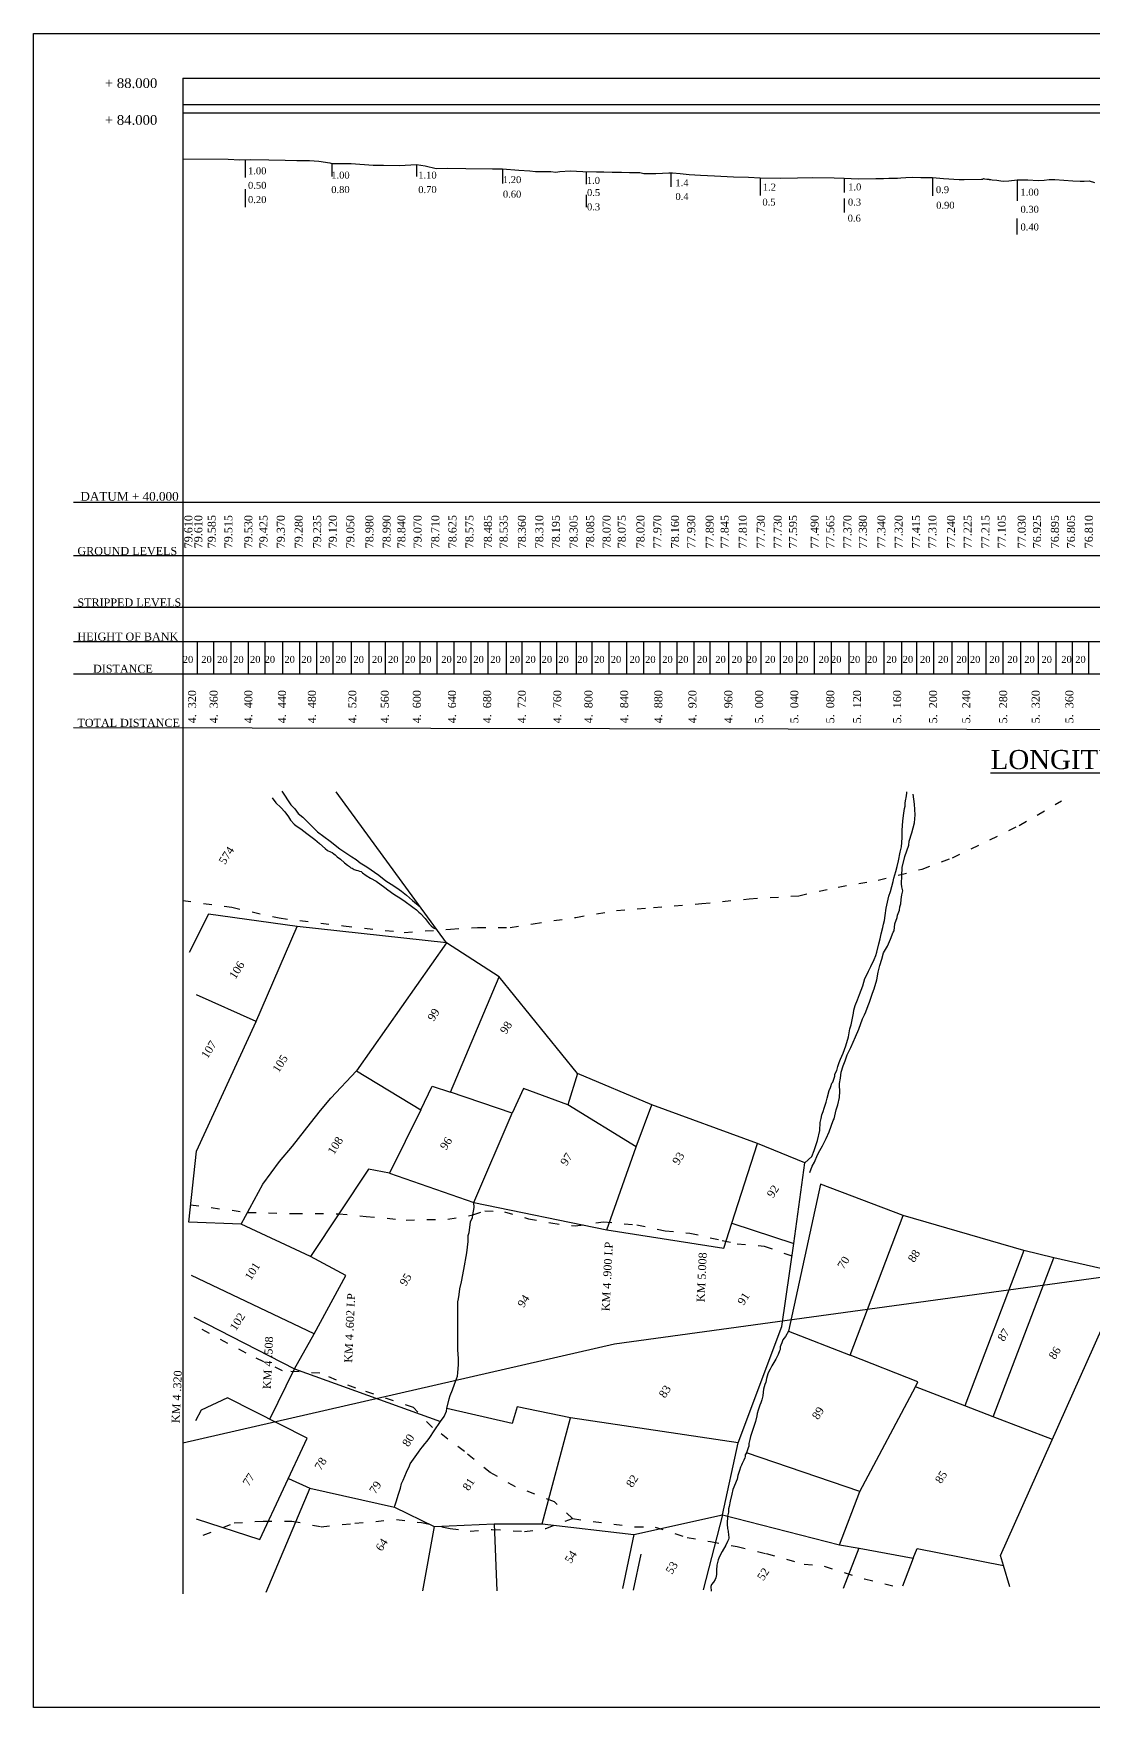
# Model space of a CAD drawing. Header units: millimetres. Extents: x 9 to 736, y 15 to 497.
# Drawn here: x 8.6 to 313.1, y 15.4 to 496.6 of the extents above; entities that cross this region are included whole.
import ezdxf

# ---------------------------------------------------------------- set-up
doc = ezdxf.new("R2010")
doc.units = ezdxf.units.MM
doc.header["$MEASUREMENT"] = 0
doc.linetypes.add('ACAD_ISO03W100', pattern=[30, 12, -18])
doc.layers.add('DO LINE', color=3, linetype='Continuous', plot=False)
doc.layers.add('DWG.LINE', color=10, linetype='Continuous')
doc.layers.add('TEXT', color=7, linetype='Continuous')
doc.layers.add('TITLE', color=7, linetype='Continuous', lineweight=30)
doc.styles.get("Standard").update_dxf_attribs({"font": 'times.ttf', "height": 5.5})

msp = doc.modelspace()

# ---------------------------------------------------------------- linework, layer by layer
at = {"layer": 'DO LINE', "linetype": 'ACAD_ISO03W100', "ltscale": 0.2}
for points in [[(51.42, 247.41), (65.5, 245.49), (79.15, 242.39), (97.65, 240.14), (115.07, 238.23), (128.37, 239.19), (136.06, 239.62), (145.47, 239.66), (152.1, 240.76), (164.38, 242.57), (176.03, 244.57), (186.64, 245.38), (200.56, 246.51), (214.18, 247.92), (228.38, 248.77), (239.7, 251.29), (251.18, 253.26), (263.82, 256.44), (272.53, 259.67), (291.71, 268.97), (303.9, 276.09)], [(53.69, 159.92), (70.09, 157.77), (83.48, 157.42), (96.3, 157.39), (104.14, 156.62), (115.6, 155.56), (127.63, 155.83), (134.78, 157.03), (138.21, 158.23), (143.88, 157.95), (150.71, 155.95), (157.15, 154.72), (164.16, 153.86), (172.28, 155.04), (181.89, 154.18), (189.99, 152.48), (197.11, 151.79), (206.44, 149.71), (210.73, 148.7), (218.5, 148.09), (226.46, 145.23)], [(163.41, 69.75), (158.2, 74.56), (147.04, 78.88), (139.77, 82.96), (132.33, 88.99), (123.15, 95.97), (117.68, 101.67), (101.11, 107.21), (90.86, 111.54), (80.11, 112.22), (69.68, 117.28), (53.97, 125.68)], [(57.34, 65), (66.19, 68.51), (74.64, 69.02), (82.8, 69.05), (91.22, 67.41), (100.88, 68.39), (112.85, 69.53), (120.01, 68.6), (128.24, 66.88), (134.02, 66.15), (140.35, 66.65), (149.65, 66.03), (155.71, 66.88), (163.41, 69.75), (181.43, 67.34), (187.1, 67.32), (196.33, 64.34), (203.05, 63.14), (210.7, 61.74), (219.08, 59.67), (229.99, 56.68), (235.72, 56.05), (247.3, 52.4), (255.97, 50.28)]]:
    msp.add_lwpolyline(points, dxfattribs=at)
at = {"layer": 'DWG.LINE', "ltscale": 0.2}
for p, q in [((51.42, 483.81), (51.42, 48.12)), ((51.42, 483.81), (584.5, 483.81)), ((51.42, 476.22), (584.5, 476.22)), ((584.5, 473.71), (51.42, 473.71)), ((20.06, 361.92), (584.5, 361.92)), ((20.06, 346.58), (584.5, 346.58)), ((20.06, 331.75), (584.5, 331.75)), ((20.06, 321.88), (584.5, 321.88)), ((20.06, 312.61), (584.5, 312.61))]:
    msp.add_line(p, q, dxfattribs=at)
for points in [[(51.42, 460.61), (64.45, 460.56), (67.82, 460.32), (70.85, 460.44), (76.2, 460.31), (80.85, 460.19), (84.23, 460.16), (87.82, 460.13), (90.52, 459.92), (93.65, 459.5), (94.26, 459.29), (97.57, 459.25), (99.85, 459.24), (106.12, 458.83), (109.12, 458.75), (113.72, 458.66), (118.62, 459.01), (121.04, 458.58), (124.19, 457.87), (127.37, 457.92), (132.79, 457.84), (140.38, 457.71), (143.31, 457.77), (147.98, 457.32), (151.17, 457.12), (152.8, 456.97), (157.13, 456.94), (158.61, 456.78), (159.74, 456.98), (162.7, 457.12), (166.39, 456.95), (170.29, 456.85), (172.42, 456.85), (174.81, 456.74), (177.43, 456.78), (179.73, 456.73), (181.56, 456.7), (182.71, 456.68), (183.85, 456.43), (187.34, 456.36), (189.27, 456.53), (191.11, 456.55), (192.09, 456.56), (194.36, 456.35), (196.94, 456.11), (200.2, 455.9), (204.23, 455.73), (209.68, 455.46), (213.95, 455.38), (217.35, 455.15), (223.07, 455.09), (228.08, 455.15), (232.33, 455.23), (238.57, 455.14), (241.4, 455.04), (245.5, 454.9), (250.54, 454.92), (251.76, 454.92), (252.72, 454.97), (254.27, 455.05), (256.79, 455.08), (257.73, 455.17), (259.17, 455.22), (261.13, 455.33), (263.5, 455.25), (266.8, 455.26), (269.95, 455), (274.44, 454.7), (275.91, 454.69), (280.94, 454.73), (281.2, 454.76), (281.43, 454.93), (281.74, 454.89), (281.85, 454.84), (282.42, 454.81), (282.6, 454.76), (282.97, 454.72), (283.05, 454.68), (283.57, 454.67), (283.95, 454.61), (285.32, 454.48), (286.43, 454.3), (287.31, 454.16), (288.72, 454.31), (291.17, 454.53), (294.2, 454.53), (297.14, 454.34), (298.88, 454.49), (300.33, 454.64), (302, 454.64), (304.59, 454.44), (307.1, 454.26), (309.19, 454.17), (310.42, 454.24), (311.86, 454.26), (313.38, 453.82)], [(69.34, 460.38), (69.34, 455.27)], [(94.26, 459.29), (94.26, 455.56)], [(118.62, 459.01), (118.62, 455.5)], [(143.31, 457.77), (143.31, 453.48)], [(167.34, 456.92), (167.34, 453.36)], [(191.6, 456.55), (191.6, 452.54)], [(217.35, 455.15), (217.35, 450.07)], [(241.4, 455.04), (241.4, 450.97)], [(266.8, 455.26), (266.8, 449.95)], [(291.17, 454.53), (291.17, 448.52)], [(69.34, 451.86), (69.34, 446.75)], [(167.34, 450.25), (167.34, 446.69)], [(241.4, 449.25), (241.4, 445.18)], [(291, 443.49), (291, 438.87)], [(55.58, 321.88), (55.58, 312.61)], [(60.3, 321.88), (60.3, 312.61)], [(65.27, 321.88), (65.27, 312.61)], [(70.23, 321.88), (70.23, 312.61)], [(75.05, 321.88), (75.05, 312.61)], [(80.12, 321.88), (80.12, 312.61)], [(84.99, 321.88), (84.99, 312.61)], [(89.82, 321.88), (89.82, 312.61)], [(94.5, 321.88), (94.5, 312.61)], [(99.79, 321.88), (99.79, 312.61)], [(104.87, 321.88), (104.87, 312.61)], [(109.55, 321.88), (109.55, 312.61)], [(114.63, 321.88), (114.63, 312.61)], [(119.51, 321.88), (119.51, 312.61)], [(124.39, 321.88), (124.39, 312.61)], [(129.27, 321.88), (129.27, 312.61)], [(134.15, 321.88), (134.15, 312.61)], [(139.04, 321.88), (139.04, 312.61)], [(144.32, 321.88), (144.32, 312.61)], [(148.8, 321.88), (148.8, 312.61)], [(154.08, 321.88), (154.08, 312.61)], [(158.76, 321.88), (158.76, 312.61)], [(164.45, 321.88), (164.45, 312.61)], [(168.93, 321.88), (168.93, 312.61)], [(173.81, 321.88), (173.81, 312.61)], [(178.89, 321.88), (178.89, 312.61)], [(183.77, 321.88), (183.77, 312.61)], [(188.45, 321.88), (188.45, 312.61)], [(193.33, 321.88), (193.33, 312.61)], [(198.21, 321.88), (198.21, 312.61)], [(202.89, 321.88), (202.89, 312.61)], [(208.17, 321.88), (208.17, 312.61)], [(213.46, 321.88), (213.46, 312.61)], [(217.53, 321.88), (217.53, 312.61)], [(223.02, 321.88), (223.02, 312.61)], [(227.7, 321.88), (227.7, 312.61)], [(232.78, 321.88), (232.78, 312.61)], [(237.66, 321.88), (237.66, 312.61)], [(242.74, 321.88), (242.74, 312.61)], [(247.62, 321.88), (247.62, 312.61)], [(252.83, 321.88), (252.83, 312.61)], [(257.92, 321.88), (257.92, 312.61)], [(262.19, 321.88), (262.19, 312.61)], [(267.07, 321.88), (267.07, 312.61)], [(272.36, 321.88), (272.36, 312.61)], [(277.03, 321.88), (277.03, 312.61)], [(282.12, 321.88), (282.12, 312.61)], [(287, 321.88), (287, 312.61)], [(292.08, 321.88), (292.08, 312.61)], [(297.16, 321.88), (297.16, 312.61)], [(302.25, 321.88), (302.25, 312.61)], [(306.93, 321.88), (306.93, 312.61)], [(311.6, 321.88), (311.6, 312.61)], [(20.06, 297.17), (584.5, 296.07)], [(450.02, 274.42), (338.27, 142.2), (175.44, 119.9), (51.42, 91.39)], [(77.15, 276.91), (78.17, 275.49), (79.59, 274.2), (80.77, 272.86), (81.78, 271.46), (82.34, 270.49), (83.44, 269.36), (84.06, 268.92), (85.32, 268.03), (87.08, 266.7), (88.23, 265.8), (89.38, 264.92), (90.68, 263.82), (92.3, 262.39), (93, 261.83), (93.85, 261.45), (94.31, 261.17), (94.82, 260.83), (95.24, 260.52), (95.83, 260), (96.71, 259.3), (97.91, 258.23), (98.72, 257.6), (99.38, 257.16), (99.76, 256.81), (100.12, 256.67), (100.72, 256.35), (101.27, 256.13), (101.69, 256.03), (102.21, 255.88), (102.68, 255.73), (103.09, 255.37), (104.14, 254.58), (105.41, 253.81), (107.03, 252.96), (109.53, 251.14), (110.39, 250.46), (112.04, 249.26), (114.05, 248.01), (115.35, 247.11), (117.12, 245.82), (117.55, 245.51), (118.56, 244.69), (119.29, 244.03), (119.76, 243.67), (121.07, 242.23), (122.21, 240.74), (122.81, 240.12), (123.45, 239.58), (123.84, 239.38), (124.26, 239.32)], [(79.88, 278.88), (82.48, 274.88), (83.6, 273.8), (84.56, 272.39), (85.97, 271.36), (87.42, 269.86), (90.16, 267.16), (93.76, 264.45), (96.55, 262.28), (98.84, 260.73), (99.99, 259.96), (101.21, 259.21), (102.43, 258.29), (104.31, 257.06), (107.77, 254.73), (109.8, 253.11), (112.11, 251.63), (113.58, 250.57), (114.28, 250.09), (115.72, 248.93), (117.42, 247.45), (119.68, 245.57)], [(206.49, 70.84), (211, 91.55), (223.53, 124.94), (226.97, 148.78), (230.17, 171.97), (216.58, 177.53), (186.16, 188.64), (164.79, 197.73), (142.36, 225.43), (127.24, 235.25), (95.5, 278.61)], [(230.17, 171.97), (232.14, 173.79), (232.78, 175.57), (233.81, 178.4), (234.44, 181.31), (234.59, 183.63), (234.88, 184.8), (235, 185.77), (235.45, 186.74), (235.66, 187.77), (235.93, 188.29), (236.3, 189.49), (236.53, 190.64), (237.12, 192.78), (237.51, 193.68), (237.65, 193.95), (237.87, 194.92), (238.14, 195.24), (238.78, 196.88), (238.79, 197.48), (239.35, 198.59), (239.6, 199.67), (240, 200.81), (240.4, 201.81), (241.15, 203.5), (241.89, 205.68), (242.66, 208.27), (243.09, 210.55), (243.45, 211.64), (244.15, 215.07), (244.23, 215.87), (244.63, 217.21), (245.26, 218.84), (245.86, 220.38), (246.78, 222.93), (247.35, 224.96), (247.91, 226.1), (248.39, 227.14), (249.11, 228.47), (250.07, 230.5), (250.55, 231.64), (250.8, 232.52), (251.37, 235.01), (251.74, 236.43), (252.08, 237.85), (252.53, 239.64), (252.77, 240.63), (252.98, 241.65), (253.22, 243.06), (253.5, 245.18), (253.88, 246.95), (254.25, 248.7), (254.73, 249.98), (255.5, 252.86), (255.73, 253.87), (256.29, 255.79), (256.64, 257.22), (257.05, 258.86), (257.53, 261.27), (257.89, 262.83), (258.15, 265.47), (258.13, 267.55), (258.28, 270.36), (258.59, 272.48), (258.79, 273.86), (258.93, 274.49), (259.01, 275.38), (259.08, 276.06), (259.17, 276.53), (259.23, 276.92), (259.41, 278.25), (259.47, 278.69)], [(231.6, 169.24), (232.2, 171.05), (232.94, 172.24), (233.77, 174.29), (234.45, 175.59), (235.26, 176.88), (236.29, 179.05), (237.16, 180.91), (238.28, 184.21), (238.57, 184.64), (239.1, 187.28), (239.63, 188.72), (240.11, 190.79), (240.12, 191.32), (240.18, 192.05), (240.07, 194.85), (240.38, 196.34), (240.6, 198.06), (241.15, 199.93), (241.73, 201.32), (242.35, 203.04), (243.38, 205.15), (244.66, 208.26), (245.69, 210.44), (246.71, 213.39), (247.31, 214.58), (247.67, 215.39), (248.29, 217.19), (248.72, 218.22), (249.06, 219.37), (249.58, 220.77), (250.09, 222.07), (250.78, 224.58), (251.18, 226.8), (251.66, 228.69), (252.29, 230.59), (252.76, 232.39), (253.9, 234.33), (254.74, 236.27), (255.51, 238.28), (255.82, 238.73), (255.99, 240.71), (256.63, 242.58), (256.79, 243.21), (257.38, 244.65), (257.44, 245.59), (257.7, 246.44), (257.81, 247.75), (258.01, 249.09), (258.29, 250.21), (258.05, 251.31), (257.95, 252.24), (258, 254.5), (258.13, 256.86), (258.86, 260.11), (260.01, 263.28), (260.11, 264.45), (260.85, 266.9), (261.64, 269.7), (261.86, 272.07), (261.65, 275.15), (261.28, 278)], [(127.24, 235.25), (84.27, 239.94), (58.83, 243.49), (53.26, 232.44)], [(72.44, 212.46), (84.27, 239.94)], [(127.24, 235.25), (101.39, 198.45)], [(68.24, 154.36), (74.47, 165.86), (79.27, 172.38), (82.95, 176.81), (88.1, 183.39), (90.98, 187.08), (93.96, 190.62), (101.39, 198.45), (119.78, 187.27), (123.06, 194.03), (128.38, 192.33), (142.36, 225.43)], [(89.19, 122.85), (98.26, 139.66), (88.12, 145.04), (68.24, 154.36), (53.15, 154.98), (55.37, 175.36), (72.52, 212.63), (55.37, 220.32)], [(164.79, 197.73), (162.08, 188.64), (149.29, 193.35), (146.1, 186.25), (128.38, 192.33)], [(135.01, 160.6), (173.24, 152.78), (181.68, 176.64), (162.08, 188.64)], [(181.68, 176.64), (186.16, 188.64)], [(119.78, 187.27), (110.87, 169.05), (104.78, 170.19), (88.12, 145.04)], [(110.87, 169.05), (135.01, 160.6), (146.1, 186.25)], [(173.24, 152.78), (206.84, 147.45), (209.18, 154.7), (216.58, 177.53)], [(301.25, 92.49), (284.29, 99.03), (276.14, 102.17), (261.9, 107.66), (262.63, 109.02), (243.14, 116.74), (258.35, 156.9), (234.66, 165.84), (225.47, 123.63), (243.14, 116.74)], [(112.29, 72.99), (112.38, 73.4), (112.81, 74.83), (113.28, 76.51), (113.99, 78.53), (114.27, 79.82), (114.74, 80.76), (115.71, 83.05), (116.53, 84.96), (116.75, 85.47), (118.18, 87.48), (119.15, 88.85), (119.85, 89.81), (120.3, 90.41), (120.97, 91.28), (121.63, 91.97), (122.39, 93.04), (123.7, 94.95), (125.46, 97.62), (126.53, 99.08), (127.19, 100.66), (127.25, 101.37), (127.99, 104.19), (128.24, 105.16), (128.91, 106.79), (129.52, 108.36), (130.33, 110.72), (130.5, 111.69), (130.62, 114.04), (130.68, 115.88), (130.58, 116.95), (130.47, 118.4), (130.43, 119.79), (130.43, 121.57), (130.45, 124.67), (130.42, 128.63), (130.5, 130.77), (130.42, 132.02), (130.63, 132.94), (130.81, 134.16), (131.07, 135.81), (131.48, 137.81), (132.17, 141.39), (133.04, 146.15), (133.4, 149.44), (133.43, 151.13), (133.69, 152.02), (133.9, 153.44), (134.14, 155.04), (134.63, 156.32), (134.78, 157.03), (135.15, 159.13), (135.01, 160.6)], [(209.18, 154.7), (226.97, 148.78)], [(322.4, 139.97), (301.69, 144.71), (293.09, 146.77), (258.35, 156.9)], [(293.09, 146.77), (276.14, 102.17)], [(284.29, 99.03), (301.69, 144.71)], [(54.59, 127.62), (83.58, 112.81), (89.19, 122.85), (53.96, 139.58)], [(288.99, 50.11), (287.21, 56.25), (286.37, 59.15), (319.66, 133.74), (360.82, 122.19), (343.59, 69.5)], [(225.47, 123.63), (224.55, 122.05), (223.83, 121.13), (223.51, 120.29), (223.21, 119.63), (223.08, 119.12), (223.03, 118.7), (223.04, 118.33), (222.87, 117.97), (222.46, 116.88), (221.81, 115.53), (221.24, 114.65), (220.7, 113.69), (220.14, 112.66), (219.59, 111.67), (219.53, 111.37), (219.1, 109.98), (218.97, 108.98), (218.65, 108.3), (218.29, 106.97), (218.18, 106.05), (218.06, 105.02), (217.79, 103.84), (217.46, 103.06), (217.23, 102.39), (217.03, 101.76), (216.78, 100.9), (216.46, 99.98), (216.36, 99.27), (215.96, 97.7), (215.09, 95.1), (214.55, 93.32), (214.33, 92.49), (214.08, 91.3), (214.02, 90.61), (213.82, 90.06), (213.35, 88.61), (213.04, 88.07), (212.99, 87.64), (212.89, 87.21), (212.58, 86.52), (212.15, 85.55), (211.91, 85.14), (211.64, 84.5), (211.36, 83.59), (210.88, 82.18), (210.73, 81.06), (209.44, 78.13), (209.19, 76.75), (208.72, 74.8), (208.44, 73.18), (208.22, 72.58), (208.18, 72.14), (208.22, 71.56), (207.94, 70.47), (207.89, 69.74), (207.86, 68.9), (207.83, 68.18), (207.9, 66.87), (208.08, 66.12), (208.24, 65.01), (208.28, 64.45), (208.28, 64.12), (208.2, 63.76), (207.96, 63.12), (207.44, 62.13), (206.43, 60.31), (205.63, 58.87), (205.25, 57.88), (205.12, 57.47), (204.88, 56.37), (204.75, 54.94), (204.76, 53.72), (204.54, 52.68), (204.35, 52.22), (203.9, 51.46), (203.37, 50.78), (203.17, 50.26), (203.2, 48.89)], [(76.41, 98.29), (83.58, 112.81), (125.46, 97.62)], [(240.1, 62.17), (245.97, 77.52), (261.9, 107.66)], [(55.31, 69.66), (73.56, 63.69), (87.15, 92.84), (64.32, 104.44), (56.68, 100.94), (55.07, 97.81)], [(211, 91.55), (162.85, 98.75), (147.5, 101.83), (146.1, 97.08), (127.25, 101.37)], [(154.72, 68.26), (162.85, 98.75)], [(245.97, 77.52), (213.35, 88.61)], [(87.93, 78.54), (75.33, 48.55)], [(81.77, 81.3), (87.93, 78.54), (112.29, 72.99), (123.61, 67.49), (140.92, 68.27), (154.72, 68.26), (181.03, 65.19), (206.49, 70.84), (240.1, 62.17), (245.72, 61.25), (261.3, 58.36), (262.4, 61.16), (287.21, 56.25)], [(123.61, 67.49), (120.35, 49.01)], [(140.92, 68.27), (141.63, 48.99)], [(206.49, 70.84), (200.93, 49.26)], [(181.03, 65.19), (177.72, 49.67)], [(183.03, 59.5), (180.78, 49.22)], [(245.61, 61.26), (241.15, 49.67)], [(261.3, 58.36), (258.17, 50.37)]]:
    msp.add_lwpolyline(points, dxfattribs=at)
at = {"layer": 'TITLE', "ltscale": 0.2}
msp.add_lwpolyline([(8.56, 496.65), (733.64, 496.65), (733.64, 15.44), (8.56, 15.44)], close=True, dxfattribs=at)

# ---------------------------------------------------------------- texts
at = {"layer": 'TEXT'}
for s, height, p in [('+ 88.000', 2.8, (29.05, 480.97)), ('+ 84.000', 2.8, (29.05, 470.39)), ('1.00', 2, (70.18, 456.16)), ('0.50', 2, (70.18, 452)), ('0.80', 2, (94.09, 450.77)), ('1.00', 2, (94.09, 454.93)), ('0.70', 2, (119.09, 450.77)), ('1.10', 2, (119.09, 454.93)), ('1.20', 2, (143.4, 453.62)), ('1.0', 2, (167.52, 453.42)), ('1.4', 2, (192.97, 452.73)), ('1.2', 2, (218.08, 451.47)), ('1.0', 2, (242.59, 451.53)), ('0.9', 2, (267.8, 450.75)), ('0.20', 2, (70.18, 447.89)), ('0.60', 2, (143.4, 449.46)), ('0.5', 2, (167.57, 449.92)), ('0.3', 2, (167.57, 445.81)), ('0.4', 2, (192.97, 448.8)), ('0.5', 2, (217.95, 447.18)), ('0.3', 2, (242.52, 447.18)), ('0.90', 2, (267.87, 446.27)), ('1.00', 2, (292.09, 450.03)), ('0.6', 2, (242.45, 442.55)), ('0.30', 2, (292.09, 445.11)), ('0.40', 2, (292.09, 440.02)), ('DATUM + 40.000', 2.5, (22.02, 362.34)), ('GROUND LEVELS', 2.3, (21.18, 346.74)), ('STRIPPED LEVELS.', 2.3, (21.18, 331.94)), ('HEIGHT OF BANK', 2.3, (21.18, 322.13)), ('20', 2, (51.43, 315.73)), ('20', 2, (56.76, 315.73)), ('20', 2, (61.3, 315.73)), ('20', 2, (65.91, 315.73)), ('20', 2, (70.75, 315.73)), ('20', 2, (74.93, 315.73)), ('20', 2, (80.63, 315.73)), ('20', 2, (85.5, 315.73)), ('20', 2, (90.77, 315.73)), ('20', 2, (95.37, 315.73)), ('20', 2, (100.46, 315.73)), ('20', 2, (105.79, 315.73)), ('20', 2, (110.4, 315.73)), ('20', 2, (115.24, 315.73)), ('20', 2, (119.85, 315.73)), ('20', 2, (125.7, 315.73)), ('20', 2, (130.06, 315.73)), ('20', 2, (134.91, 315.73)), ('20', 2, (139.75, 315.73)), ('20', 2, (145.33, 315.73)), ('20', 2, (149.81, 315.73)), ('20', 2, (154.53, 315.73)), ('20', 2, (159.32, 315.73)), ('20', 2, (164.75, 315.73)), ('20', 2, (169.59, 315.73)), ('20', 2, (174.38, 315.73)), ('20', 2, (179.77, 315.73)), ('20', 2, (184.25, 315.73)), ('20', 2, (189.16, 315.73)), ('20', 2, (193.7, 315.73)), ('20', 2, (199.15, 315.73)), ('20', 2, (204.42, 315.73)), ('20', 2, (209.09, 315.73)), ('20', 2, (213.39, 315.73)), ('20', 2, (218.69, 315.73)), ('20', 2, (223.78, 315.73)), ('20', 2, (228.14, 315.73)), ('20', 2, (234.08, 315.73)), ('20', 2, (237.65, 315.73)), ('20', 2, (243.04, 315.73)), ('20', 2, (247.95, 315.73)), ('20', 2, (253.52, 315.73)), ('20', 2, (258.25, 315.73)), ('20', 2, (263.23, 315.73)), ('20', 2, (268.39, 315.73)), ('20', 2, (273.66, 315.73)), ('20', 2, (277.54, 315.73)), ('20', 2, (283.14, 315.73)), ('20', 2, (288.31, 315.73)), ('20', 2, (293.16, 315.73)), ('20', 2, (298.11, 315.73)), ('20', 2, (303.82, 315.73)), ('20', 2, (307.8, 315.73)), ('DISTANCE', 2.3, (25.66, 312.9)), ('TOTAL DISTANCE', 2.3, (21.18, 297.34))]:
    msp.add_text(s, height=height, dxfattribs=at).set_placement(p)
for s, rotation, p in [('79.610', 90, (54.2, 348.66)), ('79.610', 90, (57.04, 348.66)), ('79.585', 90, (60.91, 348.66)), ('79.515', 90, (65.67, 348.66)), ('79.530', 90, (71.42, 348.66)), ('79.425', 90, (75.77, 348.66)), ('79.370', 90, (80.75, 348.66)), ('79.280', 90, (85.88, 348.66)), ('79.235', 90, (91.19, 348.66)), ('79.120', 90, (95.69, 348.66)), ('79.050', 90, (100.7, 348.66)), ('78.980', 90, (106.2, 348.66)), ('78.990', 90, (111.14, 348.66)), ('78.840', 90, (115.38, 348.66)), ('79.070', 90, (120.03, 348.66)), ('78.710', 90, (125.12, 348.66)), ('78.625', 90, (130.06, 348.66)), ('78.575', 90, (134.93, 348.66)), ('78.485', 90, (140.24, 348.66)), ('78.535', 90, (144.74, 348.66)), ('78.360', 90, (150.01, 348.66)), ('78.310', 90, (154.99, 348.66)), ('78.195', 90, (159.77, 348.66)), ('78.305', 90, (164.84, 348.66)), ('78.085', 90, (169.62, 348.66)), ('78.070', 90, (174.34, 348.66)), ('78.075', 90, (178.7, 348.66)), ('78.020', 90, (184.07, 348.66)), ('77.970', 90, (188.91, 348.66)), ('78.160', 90, (193.98, 348.66)), ('77.930', 90, (198.64, 348.66)), ('77.890', 90, (203.95, 348.66)), ('77.845', 90, (208.26, 348.66)), ('77.810', 90, (213.45, 348.66)), ('77.730', 90, (218.64, 348.66)), ('77.730', 90, (223.48, 348.66)), ('77.595', 90, (227.9, 348.66)), ('77.490', 90, (234.1, 348.66)), ('77.565', 90, (238.58, 348.66)), ('77.370', 90, (243.54, 348.66)), ('77.380', 90, (247.96, 348.66)), ('77.340', 90, (253.27, 348.66)), ('77.320', 90, (258.23, 348.66)), ('77.415', 90, (263.24, 348.66)), ('77.310', 90, (267.93, 348.66)), ('77.240', 90, (273.29, 348.66)), ('77.225', 90, (278.05, 348.66)), ('77.215', 90, (283.18, 348.66)), ('77.105', 90, (287.87, 348.66)), ('77.030', 90, (293.6, 348.66)), ('76.925', 90, (297.99, 348.66)), ('76.895', 90, (303.13, 348.66)), ('76.805', 90, (307.74, 348.66)), ('76.810', 90, (312.87, 348.66)), ('4.  320', 90, (55.26, 298.34)), ('4.  360', 90, (61.47, 298.34)), ('4.  400', 90, (71.43, 298.34)), ('4.  440', 90, (81.08, 298.34)), ('4.  480', 90, (89.68, 298.34)), ('4.  520', 90, (101.28, 298.34)), ('4.  560', 90, (110.63, 298.34)), ('4.  600', 90, (119.83, 298.34)), ('4.  640', 90, (129.93, 298.34)), ('4.  680', 90, (140.03, 298.34)), ('4.  720', 90, (149.99, 298.34)), ('4.  760', 90, (160.16, 298.34)), ('4.  800', 90, (169.14, 298.34)), ('4.  840', 90, (179.39, 298.34)), ('4.  880', 90, (189.2, 298.34)), ('4.  920', 90, (199, 298.34)), ('4.  960', 90, (209.33, 298.34)), ('5.  000', 90, (218.16, 298.34)), ('5.  040', 90, (228.26, 298.34)), ('5.  080', 90, (238.58, 298.34)), ('5.  120', 90, (246.29, 298.34)), ('5.  160', 90, (257.81, 298.34)), ('5.  200', 90, (268.14, 298.34)), ('5.  240', 90, (277.64, 298.34)), ('5.  280', 90, (288.26, 298.34)), ('5.  320', 90, (297.61, 298.34)), ('5.  360', 90, (307.27, 298.34)), ('574', 57.6394, (63.55, 257.56)), ('106', 57.6394, (66.55, 224.62)), ('99', 57.6394, (123.52, 212.52)), ('98', 57.6394, (144.34, 208.83)), ('107', 57.6394, (58.51, 201.76)), ('105', 57.6394, (78.98, 197.73)), ('108', 57.6394, (94.84, 174.17)), ('96', 57.6394, (127.11, 175.52)), ('97', 57.6394, (161.67, 170.97)), ('93', 57.6394, (193.84, 171.22)), ('92', 57.6394, (221.02, 161.75)), ('KM 4 .900 I.P', 87.3633, (174.07, 129.31)), ('KM 5.008', 87.3633, (201.32, 131.94)), ('70', 57.6394, (241.27, 141.26)), ('88', 57.6394, (261.52, 143.18)), ('101', 57.6394, (71.01, 138.05)), ('95', 57.6394, (115.48, 136.39)), ('KM 4 .602 I.P', 87.3633, (100.08, 114.51)), ('94', 57.6394, (149.35, 130.21)), ('91', 57.6394, (212.56, 130.89)), ('102', 57.6394, (66.7, 123.54)), ('KM 4 .508', 87.3633, (76.71, 106.92)), ('87', 57.6394, (287.27, 120.46)), ('86', 57.6394, (301.98, 115.29)), ('KM 4 .320', 87.3633, (50.5, 97.16)), ('83', 57.6394, (189.97, 104.21)), ('89', 57.6394, (233.97, 97.99)), ('80', 57.6394, (116.25, 90.18)), ('78', 57.6394, (91.08, 83.45)), ('77', 57.6394, (70.42, 78.87)), ('82', 57.6394, (180.57, 78.48)), ('85', 57.6394, (269.32, 79.6)), ('79', 57.6394, (106.78, 76.64)), ('81', 57.6394, (133.58, 77.56)), ('64', 57.6394, (108.62, 60.15)), ('54', 57.6394, (162.95, 56.66)), ('53', 57.6394, (191.95, 53.55)), ('52', 57.6394, (218.23, 51.7))]:
    msp.add_text(s, height=2.3, rotation=rotation, dxfattribs=at).set_placement(p)
at = {"layer": 'TITLE', "ltscale": 0.2, "insert": (283.52, 290.69), "char_height": 5.5, "width": 100.0779, "attachment_point": 1}
msp.add_mtext('{\\LLONGITUDINAL  SECTION}', dxfattribs=at)

doc.saveas('drawing.dxf')
